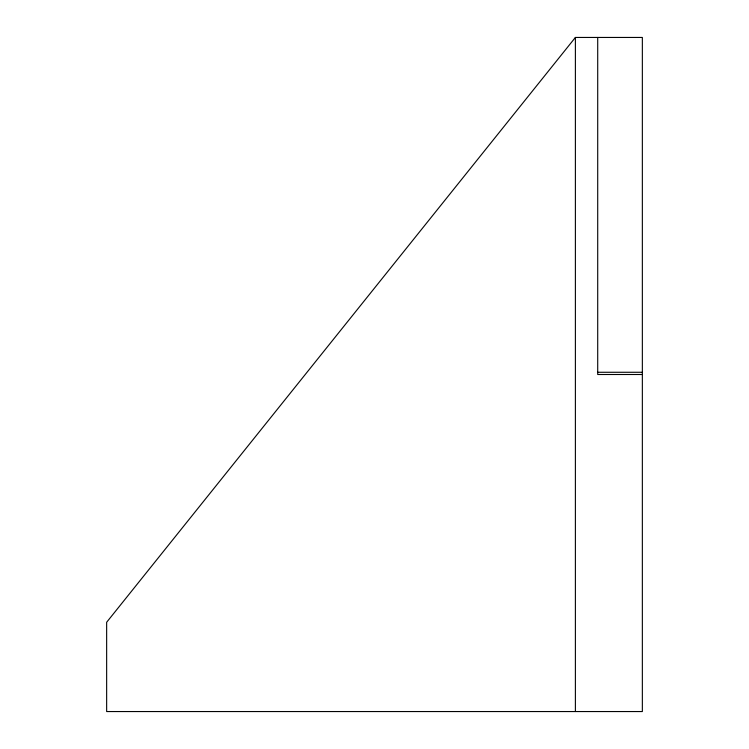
<?xml version="1.0" encoding="UTF-8"?>
<svg xmlns="http://www.w3.org/2000/svg" width="749" height="749" viewBox="0 0 749 749"><rect width="100%" height="100%" fill="white"/><g stroke="black" fill="none" stroke-linecap="round" stroke-linejoin="round"><path stroke-width="1.12" d="M575.391 37.45L106.648 622.269L106.648 711.55L642.352 711.55L642.352 37.45L575.391 37.45L575.391 711.55M597.711 372.272L642.352 372.272M642.352 374.5L597.711 374.5L597.711 37.45"/></g></svg>
